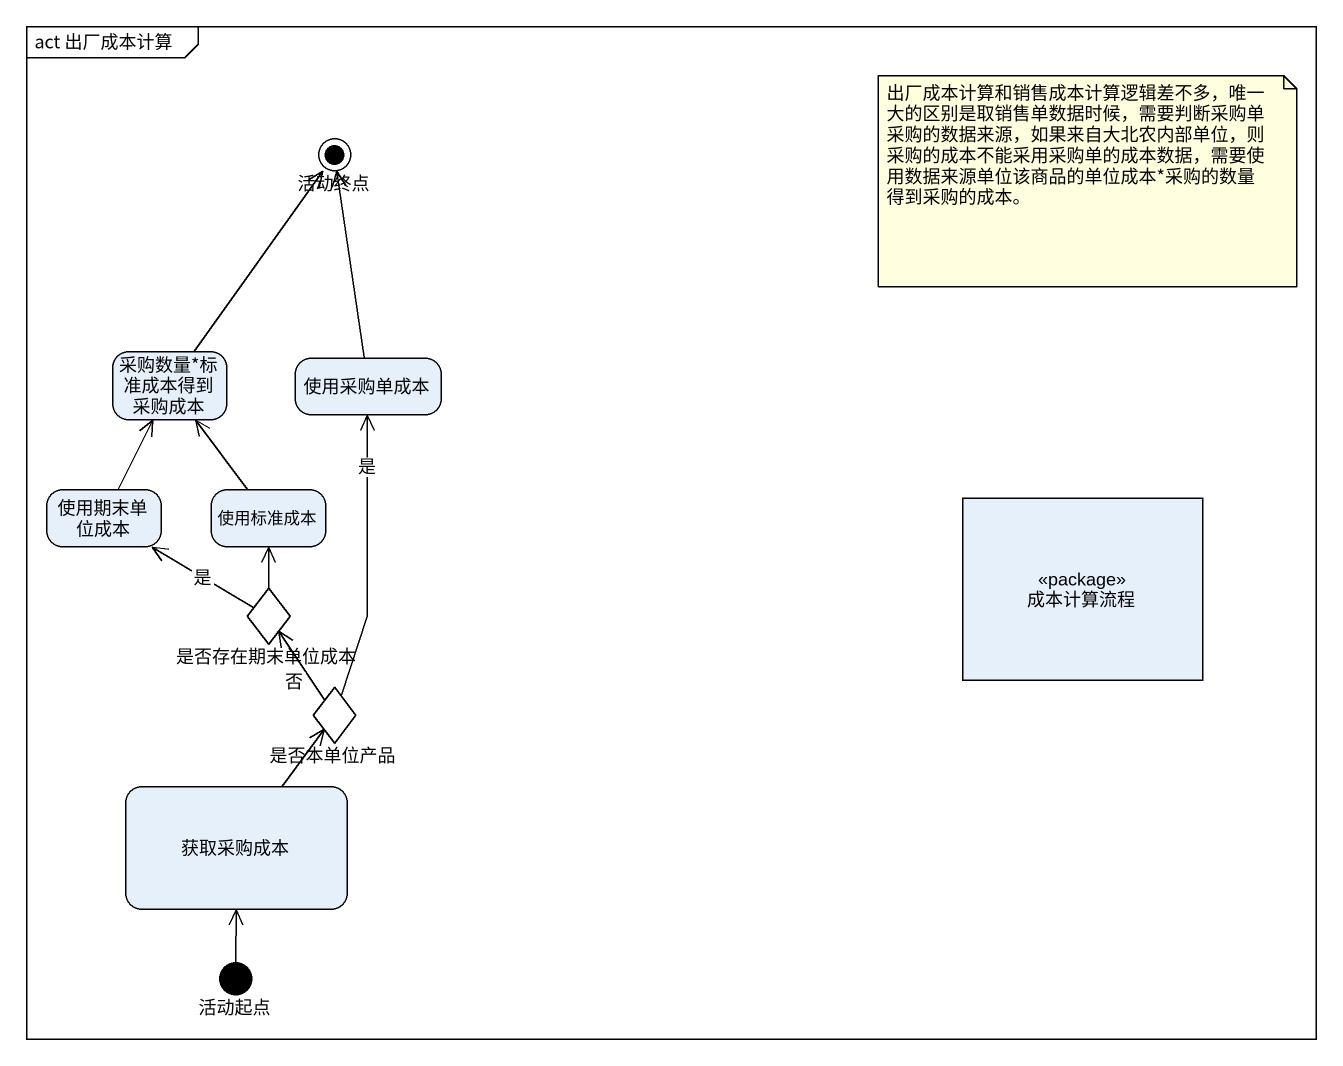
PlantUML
@startuml
mainframe act 出厂成本计算
hide empty description
state 活动终点 <<end>>
state "采购数量*标准成本得到采购成本" as 采购数量_标准成本得到采购成本
state 使用采购单成本
state 使用期末单位成本
state 使用标准成本
state 成本计算流程 <<package>>
state 是否存在期末单位成本 <<choice>>
state 是否本单位产品 <<choice>>
state 获取采购成本
state 活动起点 <<start>>
采购数量_标准成本得到采购成本 -up-> 活动终点
使用采购单成本 -up-> 活动终点
使用期末单位成本 -up-> 采购数量_标准成本得到采购成本
使用标准成本 -up-> 采购数量_标准成本得到采购成本
是否存在期末单位成本 -left-> 使用期末单位成本 : 是
是否存在期末单位成本 -up-> 使用标准成本
是否本单位产品 -up-> 使用采购单成本 : 是
是否本单位产品 -up-> 是否存在期末单位成本 : 否
获取采购成本 -up-> 是否本单位产品
活动起点 -up-> 获取采购成本
note as N1
  出厂成本计算和销售成本计算逻辑差不多，唯一大的区别是取销售单数据时候，需要判断采购单采购的数据来源，如果来自大北农内部单位，则采购的成本不能采用采购单的成本数据，需要使用数据来源单位该商品的单位成本*采购的数量得到采购的成本。
end note
@enduml
